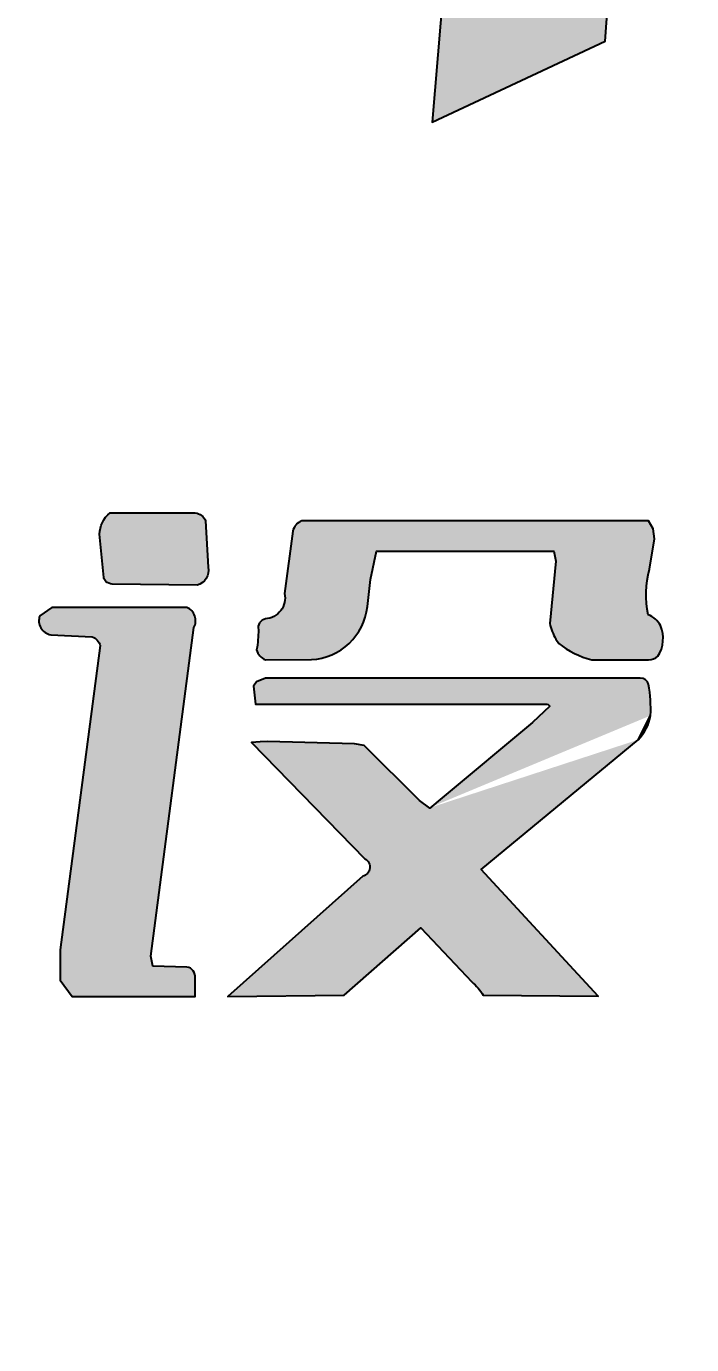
# Model space of a CAD drawing. Extents: x 497777 to 784122, y -229332 to 980813.
# Drawn here: x 577917 to 578413, y 376958 to 377940 of the extents above; entities that cross this region are included whole.
import ezdxf
from ezdxf.enums import TextEntityAlignment as Align

# ---------------------------------------------------------------- set-up
doc = ezdxf.new("R2010")
doc.units = 0
doc.header["$LTSCALE"] = 1000
doc.header["$MEASUREMENT"] = 0
doc.layers.add('0-cxFrame', color=155, linetype='Continuous')
doc.layers.add('S-DIM', color=81, linetype='Continuous')
doc.styles.add('cx_tuqian1', font='')
doc.styles.add('SS1', font='tj-romans1.shx', dxfattribs={"width": 0.7, "bigfont": 'tj-hztxt1.shx'})
doc.styles.add('黑体', font='simhei.ttf', dxfattribs={"height": 12})
doc.styles.get('cx_tuqian1').set_extended_font_data('SimSun')
doc.dimstyles.new('S-25-100A', dxfattribs={"dimscale": 100, "dimtxt": 3, "dimasz": 2, "dimexe": 2, "dimexo": 2, "dimgap": 0.8, "dimtad": 1, "dimdec": 0, "dimlfac": 0.25, "dimzin": 0, "dimdsep": 46, "dimtxsty": 'SS1', "dimblk1": 'TT', "dimblk2": 'TT', "dimsah": 1, "dimcen": 1, "dimclrd": 256, "dimclre": 256, "dimclrt": 256, "dimadec": 0, "dimazin": 0, "dimtfac": 1, "dimtdec": 0, "dimtix": 1, "dimtmove": 2, "dimatfit": 0, "dimldrblk": 'TT', "dimfxl": 2, "dimtolj": 1, "dimtzin": 0, "dimarcsym": 0})

# ---------------------------------------------------------------- blocks, each defined once
blk = doc.blocks.new('TT')
blk.add_line((-0.968644153034063, 0), (0.9686441530340346, 0))
at = {"const_width": 0.45}
blk.add_lwpolyline([(-0.4419417382415816, -0.4419417382415816), (0.4419417382415247, 0.4419417382415816)], dxfattribs=at)
blk = doc.blocks.new('*D190')
at = {"layer": 'Defpoints', "color": 0, "transparency": 16777216}
for p in [(510905.5692859058, 638017.2457920712), (511945.9326135054, 636672.7282186004), (512585.5692859058, 636337.2457920713), (509785.5692859058, 636257.2457920712), (516785.5692859058, 636257.2457920711)]:
    blk.add_point(p, dxfattribs=at)
at = {"layer": 'S-DIM', "lineweight": -2, "transparency": 16777216}
blk.add_arc((512665.5692859059, 636257.2457920713), 830.9648530582892, 148.8236853906513, 166.1763146093493, dxfattribs=at)
at = {"layer": 'S-DIM', "lineweight": -2, "transparency": 16777216, "xscale": 200, "yscale": 200, "zscale": 200}
for p, rotation in [((512077.9884033806, 636844.8266745964), 51.91184269532635), ((511834.6044328476, 636257.2457920712), 263.0881573046743)]:
    blk.add_blockref('TT', p, dxfattribs=dict(at, rotation=rotation))
blk = doc.blocks.new('zjcx_logo(Dragon)')
h = blk.add_hatch(color=186)
h.dxf.hatch_style = 1
h.set_gradient(color1=(41, 22, 111), color2=(223, 33, 33), tint=1)
h.paths.add_polyline_path([(-1403.855658097447, -618.8250197077286), (-1416.561538754286, -786.6487837674213), (-1287.392820819536, -689.1046567073208), (-1064.000309161165, -520.2985801043105), (-958.6585980460732, -448.6569335552049), (-898.3928657986908, -407.670924842183), (-823.6869887395515, -359.5772759055835), (-732.2558913587345, -300.3039713425678), (-598.8253367648213, -219.2859021553886), (-512.9755716745494, -169.8481547122938), (-403.2922982492237, -111.0182866005343), (-303.558821209961, -62.0625673996401), (-225.3527496897368, -26.67257775907638), (-197.4307311654775, -14.39363561553182), (-153.8130546401007, 2.255704278300982), (-117.345059547828, 16.1759332792717), (-91.07474961250409, 25.49359911697684), (-28.78733609083429, 43.34883827919839), (19.13525275860593, 52.99508535506902), (36.4289573121132, 55.06590854580281), (57.61463932201877, 55.79391589591978), (77.51203281127528, 54.26432472671149), (89.8297016105862, 52.78924393485067), (100.4809943230139, 49.27715476806043), (110.0845548750149, 43.86429137754021), (118.6874403941692, 36.3559261096525), (125.3718282615082, 27.7858202161151), (130.3300042978735, 17.79497676732717), (133.4235651797862, 7.356630174617749), (134.1753417297514, -3.381718450982589), (125.2717228370966, -83.1559790110332), (119.3978097026484, -130.6782174425316), (109.674122648059, -191.7392366489512), (109.5770886407481, -204.5481020676089), (111.6518114253195, -214.171662024979), (115.2203421990635, -222.6816171070677), (120.4488407957615, -231.4262425506604), (126.4666933917688, -238.0268304327619), (133.7602075792165, -244.1685228681308), (142.1522270960049, -248.992858057667), (153.1737961142571, -252.1679410895449), (164.547630044377, -253.4465394204599), (176.0167916358696, -252.7764684947324), (187.1856369653033, -250.2073085157317), (197.7631019304754, -245.7835284749162), (202.2281450077207, -243.0159362534177), (209.7542526272373, -238.3401049243403), (220.956049321896, -231.3706597982091), (235.9031917860048, -219.5622143203509), (266.8140396864401, -190.2391986286384), (303.4513727340163, -155.1278191132587), (315.9266696541818, -143.3022573253256), (351.4327356002541, -109.820283962239), (382.0197576291175, -80.9056643320364), (409.1571619889946, -57.15712122042896), (425.321457457474, -43.21314759535016), (461.3562241222025, -11.74194409308257), (494.5205815701993, 15.49166976305423), (498.5960477187546, 19.26736964489101), (502.9366415559562, 22.60934020782588), (518.2138664822342, 34.36546185071347), (555.6209116342725, 63.49267751368461), (572.216153358786, 76.32651408592938), (596.7202163475813, 92.31390251423), (633.5022093148218, 115.8818678261596), (692.9187585997643, 149.375818431552), (731.649508364244, 163.5635567607242), (768.9594436750995, 173.2460976673174), (784.423494134775, 174.2010458784061), (800.5308356832029, 173.2783805115032), (815.8689201527523, 166.8707376198727), (824.6169964538203, 161.0971503706533), (832.1727185917334, 153.7638617252815), (832.6327485095026, 153.1954302267986), (832.8533217056902, 152.8866263126838), (833.0377640237348, 152.6284058654564), (833.1796881293194, 152.4279258346069), (833.3391092314632, 152.2027298008907), (833.4341985813589, 152.0696252791095), (833.56468263243, 151.8869758417713), (833.6196969633238, 151.8089392335969), (833.6661706992672, 151.743017275061), (833.7285236909302, 151.6560901442426), (833.7439566103058, 151.6344893315691), (835.9621259139167, 148.5116883480805), (835.9757766534822, 148.4923576397705), (835.9857931087972, 148.4781734088319), (835.9954564680593, 148.46476820315), (836.0055428480046, 148.4505347816157), (836.0146812598468, 148.4374851586181), (836.0233646461056, 148.425605409022), (836.0292420477854, 148.4170542137581), (836.0378116776483, 148.405174464162), (836.0663644743399, 148.3648278714973), (836.0883194140406, 148.3338820246863), (836.1016419266598, 148.3151037229109), (836.1159242426293, 148.2954712940264), (836.131243405609, 148.2734108848381), (836.1426948595108, 148.2573251688736), (836.1554718862535, 148.2393774410593), (836.170716793953, 148.2179534753668), (836.1917909297408, 148.1883375795442), (836.2091284577982, 148.163902694534), (836.22499141351, 148.1415460185963), (836.2409774602638, 148.1190158652025), (836.2551997031333, 148.0990445447969), (836.2719609557898, 148.0755078589427), (836.2820436532857, 148.0613494219142), (836.2991677920581, 148.0373031610507), (836.3135446558954, 148.0171147158253), (836.3273217302994, 147.9977685121703), (836.3413109925823, 147.9781243486213), (836.3553879630999, 147.9583570213872), (836.371956219642, 147.9350913504022), (836.3884167743163, 147.9119769224781), (836.3957643981339, 147.901085818361), (836.4057749414133, 147.8869916649419), (836.4189649529071, 147.8684210499632), (837.4540000471534, 146.3857559209573), (838.3223387428807, 145.1859427692252), (842.7125681878315, 135.4903800954926), (845.4037356104018, 125.4459872433799), (846.1213473945172, 114.6459418984014), (846.9174509269433, 96.86145201715408), (842.9882372848006, 51.25668631511508), (818.0219830150963, -246.8739030731958), (946.7087574738325, -186.5269675960881), (968.8428969809102, 116.7415551880258), (965.4894411877976, 165.108746193524), (959.7216625527726, 186.1933977102744), (950.4146263960065, 205.9684354068595), (938.1934228192331, 223.596455166291), (922.8564379911186, 239.4426792750019), (905.5531400029795, 252.276808319788), (886.0213967354284, 261.967886485334), (865.264689205891, 268.4536321295309), (841.0138853515746, 271.5966830087709), (815.2607797148885, 272.2519773600507), (790.4468070266084, 269.7096965407836), (765.8157163259821, 264.1361570732552), (729.844463518566, 252.1571612508851), (680.7708519135849, 230.4279113395023), (632.1912833160968, 203.7346242537606), (571.6254176159637, 163.8984042091179), (500.7728856175454, 111.023355722602), (434.3178255397142, 54.75703500042437), (367.2594027842642, -6.456875081930775), (310.2180821418078, -61.73543552105548), (263.9154568647282, -107.7475249095005), (227.6665252677412, -145.9340610558284), (216.1144733510228, -157.9641272721929), (211.6027144070031, -161.7639348374796), (208.9090174322264, -164.032568925817), (204.8690701264204, -166.2759843597305), (200.4587816807689, -167.7446726484341), (195.8697064665394, -168.3529632927966), (191.2543914976777, -168.0782527363044), (186.8397423976348, -166.9540354719502), (182.6576867268668, -164.9645043255878), (178.9225031796159, -162.254500344221), (177.6675072905855, -159.93111056817), (176.7874896309586, -157.4213354231906), (176.4127389143468, -154.7719279302401), (176.4127389143468, -152.1145959569258), (177.3785666429685, -147.4573154280079), (189.0064559967504, -89.64379977976205), (203.1615143108429, -17.57951209117891), (205.1257419443937, 15.71574165503262), (202.5154172347175, 48.96666568348883), (197.7344732943238, 66.43082007410703), (189.8485170209096, 82.80216263810871), (179.1571821381585, 97.44726444798289), (165.9671552579166, 109.9391229359317), (150.7288349435912, 119.8520168254036), (133.961138877763, 126.7988862452912), (116.0589905369343, 130.6872139835614), (76.10562747225777, 135.7525702567655), (35.43946830344066, 136.7317514942843), (-4.884019390934554, 133.5886309837806), (-17.41445012881741, 132.2950471734512), (-18.43635501365497, 132.1895504278946), (-19.26552830010041, 132.0665186291444), (-19.61805769454077, 132.0142107142019), (-20.30700387551769, 131.9091293254751), (-20.44681763301924, 131.8878042550641), (-20.57243569034472, 131.8686443867045), (-78.77277916509047, 122.7295768337208), (-124.0873184271841, 112.7253077385831), (-141.9031258423565, 108.5305993949878), (-144.6610490300445, 107.8812500202912), (-146.4927585285841, 107.4499764369684), (-157.358770029874, 104.8915883714217), (-174.5362040999098, 99.94316828082083), (-194.8675773453651, 94.16757553833304), (-288.4781669306321, 62.71482534351526), (-410.2842448542578, 12.48539619351504), (-556.3221293504103, -57.81667723861756), (-700.1342608009218, -135.4390175489825), (-882.0082178658558, -244.8078986330074), (-1048.542308284224, -355.2500101437909), (-1174.967227613808, -444.3117576388759), (-1234.064577114092, -488.3459588697297), (-1298.637714801611, -536.4602408779901), (-1360.467503587039, -584.3979584647459), (-1397.628797512756, -614.0869624314946)])
h.paths.add_polyline_path([(-711.7946085802032, -82.38355838117423), (-650.4585378358825, 49.85427672992228), (-572.631008899094, 176.488810325216), (-506.73195101905, 252.4825940338778), (-430.5511562715037, 319.0666533170152), (-346.1352496727122, 375.1711420139181), (-294.2714269480421, 397.660473214637), (-239.4502094651325, 412.408941397618), (-183.4966631562202, 418.7124658582616), (-151.7665433830334, 417.9518553411472), (-120.4785179731189, 411.60714867356), (-90.88128830238566, 399.9308985156822), (-63.80819409179821, 382.8988161293673), (-44.43950132119789, 363.9928247595089), (-28.98834322604671, 342.5692591016996), (-16.9491874308078, 318.6458343474078), (-8.872765424915997, 293.1400071421522), (-5.245308958248643, 266.753044955607), (-13.73625841575995, 289.8432297726977), (-26.46318396392599, 310.7944325396675), (-42.74006011269375, 328.9795889874804), (-62.70032283782348, 344.0684615021455), (-80.80673932402715, 352.5507296604919), (-100.1340248531415, 357.9813360759872), (-120.0887135288431, 360.2194367574411), (-140.0199684316976, 359.3478557152557), (-187.6100101035772, 348.6638781932998), (-231.6258711100309, 329.9395787792164), (-297.1070646944208, 287.7355417536455), (-356.1247469599111, 236.5372234379756), (-403.8225536348982, 181.6758609415847), (-425.6866394730969, 154.4355064092088), (-449.4643693717881, 113.7926748899627), (-468.1856379092424, 79.52162417786894), (-489.1932915311991, 37.39649766887305)])
edge = h.paths.add_edge_path()
edge.add_line((-433.0542847572578, 632.4739350678283), (-454.9837549275471, 612.2032984366524))
edge.add_line((-454.9837549275471, 612.2032984366524), (-480.6930899054496, 588.6251303816098))
edge.add_line((-480.6930899054496, 588.6251303816098), (-598.0408742793588, 484.2992944812286))
edge.add_line((-598.0408742793588, 484.2992944812286), (-665.9013035532771, 423.96925888228))
edge.add_line((-665.9013035532771, 423.96925888228), (-728.4474109236835, 359.8153302186984))
edge.add_line((-728.4474109236835, 359.8153302186984), (-766.1518526023938, 320.0713349303114))
edge.add_line((-766.1518526023938, 320.0713349303114), (-806.8711358963265, 264.8435245679575))
edge.add_line((-806.8711358963265, 264.8435245679575), (-837.0630448584197, 203.1065433045733))
edge.add_line((-837.0630448584197, 203.1065433045733), (-840.3312214503749, 192.209134129982))
edge.add_line((-840.3312214503749, 192.209134129982), (-844.154641862282, 172.0859904570389))
edge.add_line((-844.154641862282, 172.0859904570389), (-843.8280479230671, 163.350389724772))
edge.add_line((-843.8280479230671, 163.350389724772), (-841.9733295554979, 154.7669556664187))
edge.add_line((-841.9733295554979, 154.7669556664187), (-838.4770718619911, 146.4909745884943))
edge.add_line((-838.4770718619911, 146.4909745884943), (-833.5239010958685, 141.3915667442488))
edge.add_line((-833.5239010958685, 141.3915667442488), (-827.6308010893626, 137.2393358239788))
edge.add_line((-827.6308010893626, 137.2393358239788), (-821.117388732986, 134.3265822214889))
edge.add_line((-821.117388732986, 134.3265822214889), (-814.1697311962707, 132.7772564647603))
edge.add_line((-814.1697311962707, 132.7772564647603), (-807.0314562481581, 132.5678357986617))
edge.add_line((-807.0314562481581, 132.5678357986617), (-799.96223128985, 133.6563998835045))
edge.add_line((-799.96223128985, 133.6563998835045), (-783.3980449999435, 141.5689552521217))
edge.add_line((-783.3980449999435, 141.5689552521217), (-767.5431662884293, 151.3209920043009))
edge.add_line((-767.5431662884293, 151.3209920043009), (-765.2729345814078, 153.0809779373812))
edge.add_line((-765.2729345814078, 153.0809779373812), (-762.9278892392977, 154.418167263444))
edge.add_line((-762.9278892392977, 154.418167263444), (-761.1090799004523, 155.8303396871197))
edge.add_line((-761.1090799004523, 155.8303396871197), (-756.0781757554723, 159.7566881963867))
edge.add_line((-756.0781757554723, 159.7566881963867), (-748.836989403957, 166.3878598270821))
edge.add_line((-748.836989403957, 166.3878598270821), (-746.8895597609444, 168.2017154918867))
edge.add_line((-746.8895597609444, 168.2017154918867), (-723.0276123828007, 190.4408337680507))
edge.add_line((-723.0276123828007, 190.4408337680507), (-673.9309082797481, 236.1996880752849))
edge.add_line((-673.9309082797481, 236.1996880752849), (-627.6420474958359, 278.0224867353099))
edge.add_line((-627.6420474958359, 278.0224867353099), (-597.831790454009, 304.4440575765329))
edge.add_line((-597.831790454009, 304.4440575765329), (-567.8608717967509, 326.3317273912835))
edge.add_line((-567.8608717967509, 326.3317273912835), (-534.2482013146146, 350.9783268200117))
edge.add_line((-534.2482013146146, 350.9783268200117), (-476.4406570906503, 390.1863823534804))
edge.add_line((-476.4406570906503, 390.1863823534804), (-408.1633370679556, 428.3642001805711))
edge.add_line((-408.1633370679556, 428.3642001805711), (-399.8037001372068, 433.3429025115329))
edge.add_line((-399.8037001372068, 433.3429025115329), (-345.95483240045, 460.7760627662647))
edge.add_line((-345.95483240045, 460.7760627662647), (-334.7975033226176, 466.4601339382934))
edge.add_line((-334.7975033226176, 466.4601339382934), (-290.1446188541813, 485.8934374024975))
edge.add_line((-290.1446188541813, 485.8934374024975), (-275.0412891826345, 491.9748954532552))
edge.add_line((-275.0412891826345, 491.9748954532552), (-258.7265701520009, 498.0254215879249))
edge.add_line((-258.7265701520009, 498.0254215879249), (-242.5277686484842, 503.9323183132219))
edge.add_line((-242.5277686484842, 503.9323183132219), (-210.4145560444085, 513.6735894774902))
edge.add_line((-210.4145560444085, 513.6735894774902), (-191.8688375756828, 519.2992761621135))
edge.add_line((-191.8688375756828, 519.2992761621135), (-168.2715385530828, 524.2887675000238))
edge.add_line((-168.2715385530828, 524.2887675000238), (-142.9587830167948, 529.6782195588457))
edge.add_line((-142.9587830167948, 529.6782195588457), (-99.79893712072953, 534.8524712381768))
edge.add_line((-99.79893712072953, 534.8524712381768), (-64.74516567147657, 532.9181189594674))
edge.add_line((-64.74516567147657, 532.9181189594674), (-30.4996696666567, 524.7998196633416))
edge.add_line((-30.4996696666567, 524.7998196633416), (-14.72256225093588, 516.8060140313464))
edge.add_line((-14.72256225093588, 516.8060140313464), (-0.4510934644131339, 505.8384265845525))
edge.add_line((-0.4510934644131339, 505.8384265845525), (11.50278312687442, 492.55545739847))
edge.add_line((11.50278312687442, 492.55545739847), (20.59417552382365, 477.1176154261339))
edge.add_line((20.59417552382365, 477.1176154261339), (26.6226832817556, 460.5242343136924))
edge.add_line((26.6226832817556, 460.5242343136924), (29.59604181882605, 442.3476847728598))
edge.add_line((29.59604181882605, 442.3476847728598), (29.10867250778392, 424.624557363044))
edge.add_line((29.10867250778392, 424.624557363044), (25.26166665249184, 407.0457278529066))
edge.add_line((25.26166665249184, 407.0457278529066), (31.96967787735775, 424.0461262540775))
edge.add_line((31.96967787735775, 424.0461262540775), (35.90162166741356, 434.0446713419515))
edge.add_line((35.90162166741356, 434.0446713419515), (42.20079325207189, 456.7260283568758))
edge.add_line((42.20079325207189, 456.7260283568758), (45.23134056453273, 467.6380863377708))
edge.add_line((45.23134056453273, 467.6380863377708), (48.99313571278617, 488.0975700748968))
edge.add_line((48.99313571278617, 488.0975700748968), (49.36587673400209, 506.7432514337706))
edge.add_line((49.36587673400209, 506.7432514337706), (46.43206741914764, 525.2589518764871))
edge.add_line((46.43206741914764, 525.2589518764871), (40.07723115452245, 542.5819976536441))
edge.add_line((40.07723115452245, 542.5819976536441), (30.50647029720858, 558.433486178692))
edge.add_line((30.50647029720858, 558.433486178692), (12.68182781965152, 574.9926903715241))
edge.add_line((12.68182781965152, 574.9926903715241), (-7.880773781122116, 587.5548803361016))
edge.add_line((-7.880773781122116, 587.5548803361016), (-30.76616243205353, 596.149219261657))
edge.add_line((-30.76616243205353, 596.149219261657), (-54.67854170712963, 600.1287829263019))
edge.add_line((-54.67854170712963, 600.1287829263019), (-96.4598904422237, 603.9308188149589))
edge.add_line((-96.4598904422237, 603.9308188149589), (-132.7077982344417, 601.5672217199462))
edge.add_line((-132.7077982344417, 601.5672217199462), (-159.541094459848, 598.6216839069384))
edge.add_line((-159.541094459848, 598.6216839069384), (-195.8037147133364, 592.6859582403558))
edge.add_line((-195.8037147133364, 592.6859582403558), (-237.4770709325312, 583.6369158981252))
edge.add_line((-237.4770709325312, 583.6369158981252), (-262.0200764446272, 576.4565738348174))
edge.add_line((-262.0200764446272, 576.4565738348174), (-288.3617185412659, 568.6579136719811))
edge.add_line((-288.3617185412659, 568.6579136719811), (-292.805337543854, 567.1812591275084))
edge.add_line((-292.805337543854, 567.1812591275084), (-298.9454021773054, 564.8852498775232))
edge.add_line((-298.9454021773054, 564.8852498775232), (-300.2867408723323, 564.3836711088079))
edge.add_line((-300.2867408723323, 564.3836711088079), (-301.2592404114766, 564.0179583581048))
edge.add_line((-301.2592404114766, 564.0179583581048), (-302.1490649760453, 563.683335896756))
edge.add_line((-302.1490649760453, 563.683335896756), (-302.7746086700572, 563.4480974266189))
edge.add_line((-302.7746086700572, 563.4480974266189), (-303.7743672731085, 563.072133781563))
edge.add_line((-303.7743672731085, 563.072133781563), (-305.2952391563667, 562.5002031849581))
edge.add_line((-305.2952391563667, 562.5002031849581), (-306.4037204396664, 562.0833538958686))
edge.add_line((-306.4037204396664, 562.0833538958686), (-307.4185298367156, 561.70842596906))
edge.add_line((-307.4185298367156, 561.70842596906), (-352.8962712718858, 544.594717296015))
edge.add_line((-352.8962712718858, 544.594717296015), (-407.0039721925496, 514.7223640533048))
edge.add_line((-407.0039721925496, 514.7223640533048), (-408.5605356639935, 513.8516604119795))
edge.add_line((-408.5605356639935, 513.8516604119795), (-408.2970005565076, 514.1108005551505))
edge.add_line((-408.2970005565076, 514.1108005551505), (-405.3544320187284, 516.9856308625895))
edge.add_line((-405.3544320187284, 516.9856308625895), (-401.6187095011337, 520.6353566741454))
edge.add_line((-401.6187095011337, 520.6353566741454), (-397.2968935326426, 524.8688419928658))
edge.add_line((-397.2968935326426, 524.8688419928658), (-392.1811641531749, 529.8800144811976))
edge.add_line((-392.1811641531749, 529.8800144811976), (-387.4107304432182, 534.5529485551524))
edge.add_line((-387.4107304432182, 534.5529485551524), (-381.2837420872165, 539.5582178199547))
edge.add_line((-381.2837420872165, 539.5582178199547), (-365.1435250046416, 552.819502625789))
edge.add_line((-365.1435250046416, 552.819502625789), (-346.60221871666, 567.8613435832667))
edge.add_line((-346.60221871666, 567.8613435832667), (-342.2674643586142, 571.5572694728035))
edge.add_line((-342.2674643586142, 571.5572694728035), (-330.1130735690458, 582.4474087377894))
edge.add_line((-330.1130735690458, 582.4474087377894), (-327.7249525592415, 584.8911140786367))
edge.add_line((-327.7249525592415, 584.8911140786367), (-323.9339905728339, 587.0469896087307))
edge.add_line((-323.9339905728339, 587.0469896087307), (-314.0775121583356, 596.5444821381825))
edge.add_line((-314.0775121583356, 596.5444821381825), (-279.0285563862635, 629.1591779069859))
edge.add_line((-279.0285563862635, 629.1591779069859), (-266.4122134989811, 640.8992761785048))
edge.add_line((-266.4122134989811, 640.8992761785048), (-254.3926120887263, 652.7589386219042))
edge.add_line((-254.3926120887263, 652.7589386219042), (-237.4677050078972, 669.3422644233215))
edge.add_line((-237.4677050078972, 669.3422644233215), (-216.2067164175896, 693.1199846548843))
edge.add_line((-216.2067164175896, 693.1199846548843), (-208.3842843447565, 701.86838318425))
edge.add_line((-208.3842843447565, 701.86838318425), (-204.4704959162264, 706.2454593444127))
edge.add_line((-204.4704959162264, 706.2454593444127), (-199.7482095987289, 711.1776809656876))
edge.add_line((-199.7482095987289, 711.1776809656876), (-191.3878522126688, 721.288728561427))
edge.add_line((-191.3878522126688, 721.288728561427), (-186.813186113046, 727.3605073301005))
edge.add_line((-186.813186113046, 727.3605073301005), (-184.4628700681715, 731.0269079266))
edge.add_line((-184.4628700681715, 731.0269079266), (-182.9099088760777, 733.1727838573861))
edge.add_line((-182.9099088760777, 733.1727838573861), (-177.5607908314778, 740.5676717238384))
edge.add_line((-177.5607908314778, 740.5676717238384), (-166.7503153311773, 755.3699957134086))
edge.add_line((-166.7503153311773, 755.3699957134086), (-153.1814425152479, 782.2581636516261))
edge.add_line((-153.1814425152479, 782.2581636516261), (-143.2358930243863, 812.4590832574177))
edge.add_line((-143.2358930243863, 812.4590832574177), (-142.9347046280964, 823.7467137278873))
edge.add_line((-142.9347046280964, 823.7467137278873), (-142.9102470532744, 826.4445037005353))
edge.add_line((-142.9102470532744, 826.4445037005353), (-145.3397373876287, 840.2013259680825))
edge.add_line((-145.3397373876287, 840.2013259680825), (-150.2731145827784, 853.3667789270985))
edge.add_line((-150.2731145827784, 853.3667789270985), (-157.6938460751189, 865.4378463012981))
edge.add_line((-157.6938460751189, 865.4378463012981), (-167.1501303187324, 875.9740859458107))
edge.add_line((-167.1501303187324, 875.9740859458107), (-178.2471196709885, 884.6178379507619))
edge.add_line((-178.2471196709885, 884.6178379507619), (-190.900179552169, 891.023350006144))
edge.add_line((-190.900179552169, 891.023350006144), (-212.9327003436847, 896.7053252944606))
edge.add_line((-212.9327003436847, 896.7053252944606), (-235.8723506864844, 898.5555722659337))
edge.add_line((-235.8723506864844, 898.5555722659337), (-258.7827277744873, 896.1736054254579))
edge.add_line((-258.7827277744873, 896.1736054254579), (-281.4514867805628, 889.4989954030025))
edge.add_line((-281.4514867805628, 889.4989954030025), (-299.8615942981778, 878.2084959691274))
edge.add_line((-299.8615942981778, 878.2084959691274), (-316.4997220945297, 863.7206302640843))
edge.add_line((-316.4997220945297, 863.7206302640843), (-330.5649130430756, 846.8312163187074))
edge.add_arc((-321.908554261805, 815.5554809441674), 32.45156653205069, -21.48581443918539, 105.47078710098091, ccw=False)
edge.add_line((-291.7121029172777, 803.6694178191829), (-299.3313009955673, 784.6333201790112))
edge.add_line((-299.3313009955673, 784.6333201790112), (-314.7720314387916, 760.747888345446))
edge.add_line((-314.7720314387916, 760.747888345446), (-325.6465137417181, 744.8740608749795))
edge.add_line((-325.6465137417181, 744.8740608749795), (-342.1573863134472, 724.9321774227428))
edge.add_line((-342.1573863134472, 724.9321774227428), (-370.1614230287014, 694.9419458435732))
edge.add_line((-370.1614230287014, 694.9419458435732), (-393.2367566416724, 670.2299871390569))
edge.add_line((-393.2367566416724, 670.2299871390569), (-419.3242573833777, 645.1653678214061))
edge.add_line((-419.3242573833777, 645.1653678214061), (-433.0542847572578, 632.4739350678283))
h = blk.add_hatch(color=186)
h.dxf.hatch_style = 1
h.set_gradient(color1=(41, 22, 111), color2=(223, 33, 33), tint=1)
edge = h.paths.add_edge_path()
edge.add_line((-372.4881280485988, -564.7308963665737), (-314.9651292329636, -565.3027672956987))
edge.add_arc((-314.0927540753007, -576.658937466794), 11.38962858791199, 18.895537379969483, 94.39280491023851, ccw=False)
edge.add_line((-303.3169059085176, -572.9704776721073), (-293.7365760554076, -620.3739371875299))
edge.add_line((-293.7365760554076, -620.3739371875299), (-290.4365094790683, -626.1486258858813))
edge.add_line((-290.4365094790683, -626.1486258858813), (-219.5615190332737, -626.1486206774307))
edge.add_arc((-223.5872243329752, -617.5586046284529), 9.486552528803067, 295.1101059863026, 372.9338349163675)
edge.add_line((-214.3413533430994, -615.4352703353388), (-221.8722666830272, -571.7794347714107))
edge.add_arc((-256.4208861279558, -574.30202077808), 34.64059101273455, 4.176071386133565, 68.3146012783585)
edge.add_line((-243.6208425632194, -542.1130563577635), (-414.5785973933507, -542.1611809353808))
edge.add_arc((-399.1044056732284, -587.4785054396834), 47.88643346104791, 108.8531399147786, 147.5618063425975)
edge.add_line((-439.5191454060823, -561.7927248997612), (-468.6000783091858, -626.1490376552565))
edge.add_line((-468.6000783091858, -626.1490376552565), (-409.8505757760704, -626.1871234698219))
edge.add_line((-409.8505757760704, -626.1871234698219), (-387.3285221778769, -577.8166325429511))
edge.add_arc((-362.0713978507624, -591.5024338289973), 28.72670336318573, 111.26087208344569, 151.5485499613149, ccw=False)
edge = h.paths.add_edge_path()
edge.add_line((-470.4742049986944, -896.5825918817891), (-249.5388184378371, -897.3530516212804))
edge.add_line((-249.5388184378371, -897.3530516212804), (-248.0599595254735, -897.6535135859622))
edge.add_line((-248.0599595254735, -897.6535135859622), (-251.0631956553534, -882.6467556094749))
edge.add_line((-251.0631956553534, -882.6467556094749), (-413.1147953576856, -880.38357655243))
edge.add_arc((-409.5178892183365, -865.8693774272626), 14.95325081780867, 169.3531185874425, 256.08138415260044, ccw=False)
edge.add_line((-424.2137124168203, -863.1066811827941), (-396.9547889793739, -657.3223022462798))
edge.add_line((-396.9547889793739, -657.3223022462798), (-389.1911185097397, -655.5141175368799))
edge.add_line((-389.1911185097397, -655.5141175368799), (-387.5537934482545, -654.648268660344))
edge.add_line((-387.5537934482545, -654.648268660344), (-312.6799683349655, -654.7531883733345))
edge.add_line((-312.6799683349655, -654.7531883733345), (-306.1209967875602, -657.6366417914278))
edge.add_arc((-311.1473973473776, -663.2140259383997), 7.50812336810114, -26.967406224752892, 47.97447273241983, ccw=False)
edge.add_line((-304.4556724692211, -666.6188364567233), (-320.8185563883726, -791.0475249730107))
edge.add_arc((-341.4063549189136, -791.1443259977771), 20.58802610190066, -81.28941280995639, 0.2693949667511788, ccw=False)
edge.add_line((-338.2884327464253, -811.4948881546034), (-368.5270561894849, -813.0557757074012))
edge.add_line((-368.5270561894849, -813.0557757074012), (-375.5536493996606, -813.6537286655976))
edge.add_line((-375.5536493996606, -813.6537286655976), (-377.0616854405944, -827.1485732646715))
edge.add_arc((-361.4040313521018, -817.7088770863978), 18.28305213833306, 211.0849606057419, 248.6258803888955)
edge.add_line((-368.067402895771, -834.734430679865), (-291.5612976963148, -834.6487389074637))
edge.add_line((-291.5612976963148, -834.6487389074637), (-276.6442852250748, -832.407865614502))
edge.add_arc((-289.8597849174793, -784.167524757469), 50.01779601424553, 285.320369872461, 358.7645907161634)
edge.add_line((-239.8536155421734, -785.245922889374), (-221.062544613842, -647.1497396642108))
edge.add_arc((-232.5258186984258, -647.854761520973), 11.48493398138637, 3.519409875313244, 31.54666154842216)
edge.add_line((-222.7381930353567, -641.8459269886835), (-231.5615069784672, -639.648627992533))
edge.add_line((-231.5615069784672, -639.648627992533), (-449.3313525386602, -639.7336421718819))
edge.add_line((-449.3313525386602, -639.7336421718819), (-458.9645304589048, -642.9405982455237))
edge.add_line((-458.9645304589048, -642.9405982455237), (-487.5763232413428, -860.8204484099288))
edge.add_arc((-451.5320406029095, -865.5537523161388), 36.35374089124538, 172.5187758400099, 238.597202104554)
edge = h.paths.add_edge_path()
edge.add_arc((-139.3673740105559, -559.1322017787642), 27.95538224751583, -5.2721814863829195, 20.95172945793189, ccw=False)
edge.add_line((-111.5302589919866, -561.7009415568782), (-149.7828956593276, -846.5050948185844))
edge.add_line((-149.7828956593276, -846.5050948185844), (-159.5614953360036, -849.6486236786468))
edge.add_line((-159.5614953360036, -849.6486236786468), (-198.5615667400398, -849.6486236791998))
edge.add_arc((-196.3944536506997, -837.7616480243154), 12.08290401194198, 157.5382253445693, 259.6678852478423, ccw=False)
edge.add_line((-207.560683766611, -833.1451694572343), (-168.9398897944466, -547.7905951717867))
edge.add_line((-168.9398897944466, -547.7905951717867), (-161.0646213723794, -545.1497732454909))
edge.add_line((-161.0646213723794, -545.1497732454909), (-119.0610659981594, -545.1486864458011))
edge.add_arc((-119.4475063123119, -551.9240457249987), 6.786370862147969, 24.258106421746277, 86.73560687641219, ccw=False)
edge = h.paths.add_edge_path()
edge.add_line((-194.0614713078812, -897.6486393472178), (-68.17756507289414, -897.6486042885108))
edge.add_line((-68.17756507289414, -897.6486042885108), (-61.91146955685508, -894.9486218085685))
edge.add_arc((-108.8731046397434, -838.3790982359543), 73.52214745837423, 309.6980283928182, 351.8087130091955)
edge.add_line((-36.10103680961583, -848.854417353682), (3.93933908001236, -545.1486163278632))
edge.add_arc((-0.5863725917150071, -544.1594367696747), 4.632552464241218, 347.6708187006466, 409.4176685197039)
edge.add_arc((-8.907029032217412, -557.885311994637), 20.63560297886309, 56.68371923387299, 79.18321312792415)
edge.add_line((-5.03436392848198, -537.6163560448213), (-51.71767874236502, -537.6560593455097))
edge.add_arc((-51.33731061358009, -554.0068914215085), 16.35525571462908, 91.33262688620204, 127.0398611015128)
edge.add_arc((-57.83033012920004, -544.4534182433531), 4.852132067638873, 133.8087348952201, 168.4954234515784)
edge.add_line((-62.58497692853962, -543.4856789110227), (-103.207775377201, -854.0679257727052))
edge.add_arc((-128.8564491864735, -853.9821568410853), 25.64881721413476, 303.02109631485723, 359.8084041492933, ccw=False)
edge.add_line((-114.8791827571094, -875.4879199674351), (-127.9792876888514, -878.8894238973035))
edge.add_line((-127.9792876888514, -878.8894238973035), (-192.5440991010964, -880.3981319498444))
edge.add_arc((-179.5964228965276, -890.2290112422102), 16.25695256680735, 142.7914149333254, 207.154870500154)
edge = h.paths.add_edge_path()
edge.add_line((123.4884722779989, -557.2985988201572), (127.6443687889277, -540.8250403942538))
edge.add_line((127.6443687889277, -540.8250403942538), (137.4385032334849, -537.6485919671131))
edge.add_line((137.4385032334849, -537.6485919671131), (186.9386223105266, -537.6484955588121))
edge.add_arc((183.0082594328662, -551.7614919114421), 14.6500654742373, -28.04139691318352, 74.43788172927111, ccw=False)
edge.add_line((195.9385268145725, -558.6486251203341), (269.2746835745656, -562.3866079844183))
edge.add_arc((253.8874982910935, -570.0212474061892), 17.17711238969924, -7.168595552787281, 26.389167441271923, ccw=False)
edge.add_line((270.9303414670303, -572.1647693978621), (268.2383880622237, -579.0487089024855))
edge.add_line((268.2383880622237, -579.0487089024855), (266.4385026104301, -581.1486456057055))
edge.add_line((266.4385026104301, -581.1486456057055), (255.9385026635155, -581.1486543731762))
edge.add_line((255.9385026635155, -581.1486543731762), (254.4384788058251, -579.6486495004965))
edge.add_line((254.4384788058251, -579.6486495004965), (111.9385272169038, -581.148663135059))
edge.add_line((111.9385272169038, -581.148663135059), (110.4384794987291, -579.6486407386137))
edge.add_line((110.4384794987291, -579.6486407386137), (53.43852749909456, -579.6486144417895))
edge.add_line((53.43852749909456, -579.6486144417895), (51.93845591764148, -581.148663135059))
edge.add_line((51.93845591764148, -581.148663135059), (44.43847981724139, -581.1486017851157))
edge.add_line((44.43847981724139, -581.1486017851157), (42.93847982562329, -575.1486173531039))
edge.add_line((42.93847982562329, -575.1486173531039), (45.33930547046657, -562.8486036973072))
edge.add_line((45.33930547046657, -562.8486036973072), (115.0322369362711, -559.283869227208))
edge.add_line((115.0322369362711, -559.283869227208), (123.4884722779989, -557.2985988201572))
edge = h.paths.add_edge_path()
edge.add_arc((58.25956898467041, -750.9396802611434), 5.686349493640689, 2.935715238464695, 38.528556186762216, ccw=False)
edge.add_line((63.93845586176212, -750.648451139964), (38.43847984518106, -896.1486081777139))
edge.add_line((38.43847984518106, -896.1486081777139), (37.89275847352292, -897.6524256261064))
edge.add_line((37.89275847352292, -897.6524256261064), (0.9391004636436264, -897.505365632288))
edge.add_line((0.9391004636436264, -897.505365632288), (-5.061543805290057, -897.6486218158561))
edge.add_arc((-49.54370472016232, -871.9979370287261), 51.34803082597512, 330.030055839004, 356.6426393284414)
edge.add_line((1.716196818046228, -875.0050559153779), (25.16326872236277, -746.8237783404065))
edge.add_line((25.16326872236277, -746.8237783404065), (30.93850374478097, -744.6486244721336))
edge.add_line((30.93850374478097, -744.6486244721336), (57.93845589005105, -744.6486069388511))
edge.add_arc((52.54075223638602, -759.5256508702382), 15.82597993393176, 50.02602787069691, 70.05816621582147, ccw=False)
edge = h.paths.add_edge_path()
edge.add_line((54.94165353547032, -591.6544029505922), (62.43105836003269, -591.6544029505922))
edge.add_line((62.43105836003269, -591.6544029505922), (63.94241710729148, -593.1628568207843))
edge.add_line((63.94241710729148, -593.1628568207843), (101.4299843392819, -593.1538293601943))
edge.add_line((101.4299843392819, -593.1538293601943), (102.9449702545553, -591.653105795197))
edge.add_line((102.9449702545553, -591.653105795197), (110.4372386278137, -591.6486884763463))
edge.add_line((110.4372386278137, -591.6486884763463), (111.2166974132433, -597.5798187868668))
edge.add_line((111.2166974132433, -597.5798187868668), (112.7618460708782, -624.9368681086225))
edge.add_line((112.7618460708782, -624.9368681086225), (114.8768892518729, -638.1976140921934))
edge.add_line((114.8768892518729, -638.1976140921934), (176.3725697665959, -638.1976140921934))
edge.add_line((176.3725697665959, -638.1976140921934), (191.3099056358933, -591.6781022230161))
edge.add_line((191.3099056358933, -591.6781022230161), (200.3575598651096, -591.6781022230161))
edge.add_line((200.3575598651096, -591.6781022230161), (201.7675727473124, -593.0863162146879))
edge.add_line((201.7675727473124, -593.0863162146879), (248.4158329123184, -593.0863162146879))
edge.add_line((248.4158329123184, -593.0863162146879), (249.9367845577672, -591.6466288136317))
edge.add_line((249.9367845577672, -591.6466288136317), (254.9001310744807, -591.5413493158294))
edge.add_line((254.9001310744807, -591.5413493158294), (254.9738913949132, -594.773724186979))
edge.add_line((254.9738913949132, -594.773724186979), (246.1651289680758, -624.48756342674))
edge.add_arc((255.6506208778763, -630.910495420858), 11.45550575801673, 145.8968061373483, 210.5408617471238)
edge.add_arc((240.798775137997, -691.0942133511916), 54.59070758123512, 66.73557917780442, 84.76005609716418, ccw=False)
edge.add_line((262.3607450618892, -640.942176431231), (264.9458316827677, -647.2076336229102))
edge.add_arc((255.9555677600868, -649.2832444615237), 9.22675488743617, -85.53142607073511, 13.000271484092025, ccw=False)
edge.add_line((256.674445329003, -658.4819520225747), (189.8109519209265, -660.1345629205925))
edge.add_line((189.8109519209265, -660.1345629205925), (185.6317706981226, -661.3328585399313))
edge.add_line((185.6317706981226, -661.3328585399313), (179.4359403074504, -696.6426614656693))
edge.add_arc((185.386256663335, -695.920742040511), 5.993949648731451, 186.9175751794454, 264.6261879123559)
edge.add_line((184.8249036984071, -701.8883475268258), (246.9161494507007, -703.3846679126027))
edge.add_arc((243.9828400749125, -713.6887202874794), 10.71344012156177, -46.029475874035484, 74.10965499639718, ccw=False)
edge.add_line((251.4210552766472, -721.3991517832501), (176.4384833488166, -723.6486280987037))
edge.add_line((176.4384833488166, -723.6486280987037), (159.2922890956997, -855.5678808569673))
edge.add_arc((102.9928093678422, -852.5166172849727), 56.382103783144, 306.87915020979386, 356.8977749863619, ccw=False)
edge.add_line((136.8293552098348, -897.6168367134405), (56.43841972178961, -897.6486981490625))
edge.add_line((56.43841972178961, -897.6486981490625), (61.7552846639901, -877.8975921103729))
edge.add_line((61.7552846639901, -877.8975921103729), (63.54956667102124, -875.1440648676826))
edge.add_line((63.54956667102124, -875.1440648676826), (68.31969546410437, -873.046142738126))
edge.add_line((68.31969546410437, -873.046142738126), (77.24729278055202, -871.4726980042351))
edge.add_arc((78.11219818004672, -862.3775824630808), 9.136147331179693, 264.5677595026302, 365.3439708562498)
edge.add_line((87.20863539702441, -861.5266899818553), (104.4384907394433, -737.1486072753205))
edge.add_arc((94.47991303231925, -733.2748286611255), 10.68547756071868, 338.7445050841946, 444.0088730326179)
edge.add_line((95.59520384087409, -722.647714419104), (24.95438494533482, -721.3989300328712))
edge.add_arc((33.92185028438719, -713.1174457748352), 12.20649073743981, 144.5316200413026, 222.7225790414869, ccw=False)
edge.add_arc((31.25128728032744, -714.448287268563), 11.1200494085305, 84.06289132459239, 130.8324850093305, ccw=False)
edge.add_line((32.40150908357646, -703.3878854380919), (101.3942478240951, -701.9361585171891))
edge.add_line((101.3942478240951, -701.9361585171891), (107.2064492914378, -700.4736744461579))
edge.add_line((107.2064492914378, -700.4736744461579), (107.8161932656094, -700.0409864502026))
edge.add_line((107.8161932656094, -700.0409864502026), (113.4962617047149, -667.964372942125))
edge.add_arc((106.5467660057078, -666.9880292207539), 7.017744476167524, 352.0027828829557, 443.6195752326892)
edge.add_line((107.3266437572911, -660.0137530414386), (36.95407803612943, -658.4149781463666))
edge.add_line((36.95407803612943, -658.4149781463666), (30.51848526671711, -656.2086183330566))
edge.add_arc((38.22333176576348, -649.1703553546946), 10.43560277734106, 80.08640982680879, 222.411236103911, ccw=False)
edge.add_line((40.01995390816774, -638.8905715921892), (53.43846797081824, -638.1486205102874))
edge.add_line((53.43846797081824, -638.1486205102874), (53.43849444645639, -593.1486125307156))
edge.add_line((53.43849444645639, -593.1486125307156), (54.56349444645639, -592.7736125307156))
edge.add_line((54.56349444645639, -592.7736125307156), (54.94165353547032, -591.6544029505922))
edge = h.paths.add_edge_path()
edge.add_arc((228.3474074012676, -754.8984432328816), 10.85723143647254, -17.781510382064027, 70.61556197246068, ccw=False)
edge.add_line((238.6859670958966, -758.2141117786987), (228.1894509645663, -882.3178220819855))
edge.add_arc((273.0385480056156, -887.8537397100117), 45.18946657553889, 172.9633275666558, 192.6547623802244)
edge.add_line((228.9468321574404, -897.7536630908025), (177.937354227879, -897.6484973172364))
edge.add_arc((127.4467795523296, -876.1997884764821), 54.8574994144163, 336.9839140799776, 358.7088585681662)
edge.add_line((182.290350926809, -877.435879450105), (193.5797221900448, -749.1934620941056))
edge.add_line((193.5797221900448, -749.1934620941056), (194.1341363831907, -747.4982535203917))
edge.add_line((194.1341363831907, -747.4982535203917), (200.438621384792, -744.654342712648))
edge.add_line((200.438621384792, -744.654342712648), (231.9509760752571, -744.6566774048142))
edge = h.paths.add_edge_path()
edge.add_line((503.408686440207, -560.9800471233202), (495.9581333824917, -562.2600025905294))
edge.add_line((495.9581333824917, -562.2600025905294), (368.3933029084019, -563.8421584903435))
edge.add_arc((370.3630691467529, -570.8569743386122), 7.286125199230965, 105.6847869426587, 178.6650989536969)
edge.add_line((363.0789213718399, -570.6872345020993), (357.925140870504, -615.6196361294014))
edge.add_line((357.925140870504, -615.6196361294014), (357.926724324936, -620.0335733105776))
edge.add_arc((360.7398224254993, -619.5627784050139), 2.852221724638118, 189.5008664024401, 274.1663721565571)
edge.add_line((360.9470444459021, -622.4074625352396), (490.0648453643098, -624.0780223792417))
edge.add_line((490.0648453643098, -624.0780223792417), (494.8648775286292, -626.0909876411488))
edge.add_arc((483.2686585202049, -634.3893094255147), 14.25953855242953, -39.4169218678731, 35.58773005521772, ccw=False)
edge.add_line((494.2848090890348, -643.4435275791211), (468.7316665321141, -647.6657940333707))
edge.add_line((468.7316665321141, -647.6657940333707), (434.4673359298631, -897.7482614962382))
edge.add_line((434.4673359298631, -897.7482614962382), (377.4347836554534, -897.649233709456))
edge.add_arc((380.8820305751669, -894.1104590457085), 4.940287182568968, 183.4614548114798, 225.7506208441373, ccw=False)
edge.add_line((375.9507562431991, -894.4087389631195), (407.4384705589637, -653.1486815207345))
edge.add_arc((399.4857922325889, -653.4497304811189), 7.958374396780965, 2.167898915201577, 44.22829641666178)
edge.add_line((405.1884944464564, -647.8986125307156), (402.9383606601059, -645.6496530937029))
edge.add_line((402.9383606601059, -645.6496530937029), (357.9383325303224, -645.6486154497134))
edge.add_arc((362.2916848646664, -656.0473287675931), 11.27319454344627, 112.7162997328145, 146.7201446364216)
edge.add_line((352.8672903848365, -649.8614008741451), (319.8061347320927, -863.1500251776479))
edge.add_arc((236.7500214151012, -847.872986454287), 84.44942789314797, 323.855278436469, 349.57771870172024, ccw=False)
edge.add_line((304.9454465860053, -897.6835260743273), (239.4389624584019, -897.6516562623901))
edge.add_line((239.4389624584019, -897.6516562623901), (244.5485770998075, -876.7895126974208))
edge.add_line((244.5485770998075, -876.7895126974208), (245.8356295833382, -874.0234919186505))
edge.add_arc((256.225504093839, -884.8321769138381), 14.99257028228139, 97.81361930565078, 133.8681800830656, ccw=False)
edge.add_line((254.1872481058836, -869.9788043608887), (300.349304147765, -546.3504156356676))
edge.add_arc((309.3045106974942, -554.4255830876224), 12.05836032491244, 90.94326327083581, 137.9581098598896, ccw=False)
edge.add_line((309.106002278395, -542.3688568266107), (497.4514109026659, -542.1627888286193))
edge.add_arc((495.2718940882192, -553.2044161330982), 11.25468022981859, -43.69979140828531, 78.83387985256047, ccw=False)
edge = h.paths.add_edge_path()
edge.add_line((649.1134063114896, -543.6648526972158), (651.1675652721915, -578.0662605624993))
edge.add_arc((639.7491106748596, -580.4317132159946), 11.66089497625537, -74.28192804832588, 11.703870218611598, ccw=False)
edge.add_line((642.9080947001949, -591.6565647328271), (579.8128589293938, -590.7264993511662))
edge.add_arc((581.2108833378851, -580.7003981099724), 10.12310122173072, 232.2868455040105, 262.0619457874875, ccw=False)
edge.add_arc((578.4170152247478, -584.926176891673), 5.084954554545714, 189.8682144886199, 228.0602858594242, ccw=False)
edge.add_line((573.4072948393896, -585.797649485804), (570.380093996182, -553.6079832965506))
edge.add_arc((590.6606332676262, -553.6514161120012), 20.28058577926302, 128.18902186122, 179.8772955107404, ccw=False)
edge.add_line((578.1220027150139, -537.7113752270116), (641.6045697338432, -537.666903098946))
edge.add_arc((640.5329446108377, -546.707604441849), 9.103991496910757, 19.525218415038978, 83.24007769904222, ccw=False)
edge = h.paths.add_edge_path()
edge.add_line((534.0850681846514, -628.4707506762816), (564.8827152200993, -629.9182224318383))
edge.add_arc((561.3014261889425, -639.1460120066278), 9.898370146709818, 14.992728083020324, 68.78885404909443, ccw=False)
edge.add_line((570.8628426266387, -636.5853388009591), (540.9159208664223, -862.9939815213902))
edge.add_line((540.9159208664223, -862.9939815213902), (540.9159208664223, -885.7486946897579))
edge.add_line((540.9159208664223, -885.7486946897579), (549.8263963710069, -897.7137850297613))
edge.add_line((549.8263963710069, -897.7137850297613), (641.3791723621562, -897.7137850297613))
edge.add_line((641.3791723621562, -897.7137850297613), (641.3791723630875, -884.154225171008))
edge.add_arc((634.3355137352224, -882.9319340062112), 7.148924573489218, 350.1554567599657, 442.5755345835745)
edge.add_line((635.2592908374518, -875.8429454730822), (609.9517090700119, -875.1713657097889))
edge.add_line((609.9517090700119, -875.1713657097889), (608.4196198198497, -867.6498606352134))
edge.add_line((608.4196198198497, -867.6498606352134), (640.5535089594796, -623.1593041068872))
edge.add_arc((631.0633606206675, -618.0237043180481), 10.79061169182651, 331.5799357862223, 426.3666051710587)
edge.add_line((635.3891341227591, -608.1381095310671), (534.8958311656042, -608.0859764290972))
edge.add_line((534.8958311656042, -608.0859764290972), (525.8422979351617, -614.2959072703261))
edge.add_arc((535.8081094412711, -617.9847542926549), 10.62661711597093, 159.6879576106912, 260.6686415735855)
edge = h.paths.add_edge_path()
edge.add_arc((692.6296309547, -600.9609887057371), 15.77206439936034, -85.86685902408232, 11.695452538626228, ccw=False)
edge.add_arc((695.0864671674635, -623.2511063483242), 6.690592350402159, 101.3792955921629, 192.9207716195706)
edge.add_arc((615.4008431583516, -625.4546007717661), 73.16785639890668, -11.18403266689711, 0.5539973399893938, ccw=False)
edge.add_arc((697.7172450009438, -636.9564570816647), 10.87593549768536, 194.3190650096047, 249.6876212061197)
edge.add_line((693.9417915127724, -647.1560611871419), (727.9664166939929, -646.9949046370921))
edge.add_arc((725.4527280336, -602.5710086946875), 44.49495658367334, 273.2385798827437, 353.6969125489302)
edge.add_line((769.6787144222781, -607.4560152792719), (771.9038783737942, -587.3106850886134))
edge.add_line((771.9038783737942, -587.3106850886134), (776.4695022858232, -566.1561400999663))
edge.add_line((776.4695022858232, -566.1561400999663), (908.4622530711367, -566.1296593320903))
edge.add_line((908.4622530711367, -566.1296593320903), (909.9226995350346, -573.7167366330859))
edge.add_line((909.9226995350346, -573.7167366330859), (905.3717368233501, -620.116605523729))
edge.add_arc((959.4050753117467, -605.789307829991), 55.90056464300365, 194.8506118624389, 207.6120757309854)
edge.add_line((909.8712543470338, -631.6982581762013), (912.0897313363403, -634.9481921063152))
edge.add_arc((953.9897896861069, -581.294510745023), 68.07593123368143, 232.0124631384914, 255.2868158726466)
edge.add_line((936.6998297895789, -647.1381869797942), (979.023443557091, -647.1381869797942))
edge.add_arc((978.2529697859043, -634.8263181194466), 12.33595333431856, 273.5808863557046, 308.4910937667265)
edge.add_arc((964.5593545593312, -631.0640102450154), 25.23436218528138, 327.8779788040611, 381.8868363810615)
edge.add_arc((972.826067260706, -629.7521500327629), 17.17594844293821, 28.11812792117762, 70.13193237038787)
edge.add_arc((1048.942946764254, -598.7853319903257), 71.82370956142711, 164.5119830243144, 191.9023416687443, ccw=False)
edge.add_line((979.7274201762648, -579.6057560223444), (983.4147507499456, -557.1521763594819))
edge.add_line((983.4147507499456, -557.1521763594819), (982.4909928969591, -549.5515427773817))
edge.add_line((982.4909928969591, -549.5515427773817), (978.9624406804814, -543.6383061761035))
edge.add_line((978.9624406804814, -543.6383061761035), (720.9059972574487, -543.675615234114))
edge.add_arc((724.5368599105516, -553.6741038628641), 10.63733700062852, 109.9580425675648, 166.9241241853404)
edge.add_line((714.1753351056268, -551.2674999939509), (708.0742499856296, -597.763840225135))
edge = h.paths.add_edge_path()
edge.add_line((1146.050668183483, -544.0849676595999), (1148.104827141391, -578.4863755248834))
edge.add_arc((1136.68637254545, -580.8518281798733), 11.66089497519686, -74.28192803969893, 11.703870227188872, ccw=False)
edge.add_line((1139.845356572188, -592.0766796952112), (1076.750120801387, -591.1466143135503))
edge.add_arc((1078.148145208486, -581.1205130670907), 10.12310122675384, 232.2868455159662, 262.0619457994085, ccw=False)
edge.add_arc((1075.354277102033, -585.3462918512544), 5.084954562034763, 189.8682144420866, 228.0602858127585, ccw=False)
edge.add_line((1070.344556708589, -586.2177644426001), (1067.317355868176, -554.0280982589347))
edge.add_arc((1087.59789513962, -554.0715310743853), 20.28058577926313, 128.1890218612202, 179.8772955107404, ccw=False)
edge.add_line((1075.059264587007, -538.1314901893957), (1138.541831603043, -538.0870180613301))
edge.add_arc((1137.470206481438, -547.1277194064768), 9.103991498974056, 19.525218425416313, 83.24007770945582, ccw=False)
edge = h.paths.add_edge_path()
edge.add_line((1031.022330056645, -628.8908656386657), (1061.819977089299, -630.3383373886345))
edge.add_arc((1058.238688052638, -639.5661269662144), 9.898370151302528, 14.99272805913688, 68.78885402523838, ccw=False)
edge.add_line((1067.800104495838, -637.0054537633432), (1037.853182738416, -863.4140964781864))
edge.add_line((1037.853182738416, -863.4140964781864), (1037.853182738416, -886.168809652142))
edge.add_line((1037.853182738416, -886.168809652142), (1046.763658240206, -898.1338999921454))
edge.add_line((1046.763658240206, -898.1338999921454), (1138.316434231356, -898.1338999921454))
edge.add_line((1138.316434231356, -898.1338999921454), (1138.316434232287, -884.5743401333921))
edge.add_arc((1131.272775604422, -883.3520489685953), 7.14892457348933, 350.1554567599658, 442.5755345835735)
edge.add_line((1132.196552706651, -876.2630604354663), (1106.888970939212, -875.591480672173))
edge.add_line((1106.888970939212, -875.591480672173), (1105.356881691843, -868.0699755975975))
edge.add_line((1105.356881691843, -868.0699755975975), (1137.490770828679, -623.5794190692714))
edge.add_arc((1128.000622489867, -618.4438192804322), 10.79061169182651, 331.5799357862223, 426.3666051710587)
edge.add_line((1132.326395991959, -608.5582244934512), (1031.833093034804, -608.5060913914813))
edge.add_line((1031.833093034804, -608.5060913914813), (1022.779559804361, -614.7160222327102))
edge.add_arc((1032.745371311873, -618.4048692538839), 10.62661711688509, 159.6879576191564, 260.6686415819993)
edge = h.paths.add_edge_path()
edge.add_line((1181.450194446139, -682.4107625296338), (1274.384689826753, -683.8946332156365))
edge.add_arc((1268.498227340775, -690.8305411812622), 9.097101731125715, 10.65449819975322, 49.6789378593017, ccw=False)
edge.add_line((1277.438494446456, -689.1486125307156), (1250.439220850125, -894.6498399095608))
edge.add_line((1250.439220850125, -894.6498399095608), (1251.638374510921, -896.3025679586453))
edge.add_line((1251.638374510921, -896.3025679586453), (1251.933421103984, -897.6469952480866))
edge.add_line((1251.933421103984, -897.6469952480866), (1311.9389380503, -897.6500412316991))
edge.add_line((1311.9389380503, -897.6500412316991), (1313.438458256192, -891.6486427837981))
edge.add_line((1313.438458256192, -891.6486427837981), (1339.755623399049, -688.9173854270948))
edge.add_line((1339.755623399049, -688.9173854270948), (1341.121039801046, -684.8656017424537))
edge.add_line((1341.121039801046, -684.8656017424537), (1463.544962465183, -684.3491953596995))
edge.add_arc((1446.775570149505, -671.3153173468348), 21.23898525568825, 322.1441441699062, 390.6110632632199)
edge.add_line((1465.054769428216, -660.5002644842489), (1352.43861705973, -660.6487182991577))
edge.add_line((1352.43861705973, -660.6487182991577), (1343.438499794111, -654.6486001702024))
edge.add_line((1343.438499794111, -654.6486001702024), (1357.685479635258, -549.7262053988406))
edge.add_arc((1349.238968003919, -547.7388923312385), 8.677152295944094, 346.7601320546329, 438.3039918722584)
edge.add_line((1350.997992257357, -539.2419042976571), (1304.433203306284, -539.1467634829341))
edge.add_arc((1305.345615708836, -546.0651168230858), 6.978259763832078, 97.51297498340321, 154.6127006342512)
edge.add_line((1299.041244035356, -543.0732934435828), (1284.805883635536, -646.7019509242846))
edge.add_arc((1270.241995790048, -645.3306557704736), 14.62830405668439, 274.6450893429172, 354.62104727459933, ccw=False)
edge.add_line((1271.426644448076, -659.910912528564), (1179.648862318487, -661.2459519135473))
edge.add_arc((1182.333910136747, -671.6764889039116), 10.77058882762226, 104.4357642132477, 265.293649801822)
edge = h.paths.add_edge_path()
edge.add_arc((874.521669396798, -683.8701993148511), 106.0745218011627, 357.447149424408, 369.9952259364983)
edge.add_arc((972.826055976333, -667.0488653106327), 6.361950955185598, 14.46934030576968, 89.99572239264884)
edge.add_line((972.8265309489816, -660.6869143731774), (693.9592778671085, -660.6660946046932))
edge.add_line((693.9592778671085, -660.6660946046932), (687.0448210544437, -663.3903210384769))
edge.add_line((687.0448210544437, -663.3903210384769), (684.9023157160282, -666.649664861895))
edge.add_line((684.9023157160282, -666.649664861895), (686.4384718236997, -680.1486064007504))
edge.add_line((686.4384718236997, -680.1486064007504), (902.4064425737615, -680.1633485144002))
edge.add_arc((902.6798514740083, -683.4426873119369), 3.290716544426637, 32.90593865883682, 94.7659089214464, ccw=False)
edge.add_line((905.4426171724936, -681.6549677950561), (892.5954560337141, -693.68956821952))
edge.add_line((892.5954560337141, -693.68956821952), (825.3241717766523, -749.9147482195867))
edge.add_line((825.3241717766523, -749.9147482195867), (816.2436778016872, -757.6829083778894))
edge.add_line((816.2436778016872, -757.6829083778894), (808.392142617844, -751.8735971411688))
edge.add_line((808.392142617844, -751.8735971411688), (767.2737087502628, -710.8968425856901))
edge.add_line((767.2737087502628, -710.8968425856901), (760.1893096554577, -709.6047241220249))
edge.add_line((760.1893096554577, -709.6047241220249), (695.4527718310728, -707.9221345985306))
edge.add_line((695.4527718310728, -707.9221345985306), (689.8781797026768, -708.1842728814108))
edge.add_line((689.8781797026768, -708.1842728814108), (683.4205666563957, -708.6628597600384))
edge.add_line((683.4205666563957, -708.6628597600384), (767.8134944427311, -795.2736125269321))
edge.add_arc((764.5751587652514, -801.4745122937388), 6.995568302720053, -76.02362845513989, 62.42479700840289, ccw=False)
edge.add_line((766.264740528075, -808.2629796719293), (665.8738153239265, -897.7309605048968))
edge.add_line((665.8738153239265, -897.7309605048968), (752.4240820014402, -896.8989312889053))
edge.add_line((752.4240820014402, -896.8989312889053), (809.4384758134856, -846.6486103849484))
edge.add_line((809.4384758134856, -846.6486103849484), (847.3846917429491, -886.9044721366836))
edge.add_arc((820.3096027037443, -918.7668724060762), 41.81235460253181, 31.51695374841171, 49.64376519338418, ccw=False)
edge.add_line((855.9540295748757, -896.9094290414823), (941.4384831476509, -897.6486144697292))
edge.add_line((941.4384831476509, -897.6486144697292), (854.4268387814536, -803.1652411537243))
edge.add_line((854.4268387814536, -803.1652411537243), (971.1373151501193, -706.6609738280995))
edge.add_line((971.1373151501193, -706.6609738280995), (980.4909187397006, -688.5948547570033))
edge = h.paths.add_edge_path(flags=17)
edge.add_line((815.722615128152, -757.2973767368121), (817.0880998817756, -756.9605241136624))
edge.add_arc((947.4806408756431, -682.9584602437562), 33.48801857291807, 314.9445430084342, 350.3103812785236)
blk.add_line((815.722615128152, -757.2973767368121), (817.0880998817756, -756.9605241136624))
blk.add_lwpolyline([(842.9882372848006, 51.25668631511508), (818.0219830150963, -246.8739030731958), (946.7087574738325, -186.5269675960881), (968.8428969809102, 116.7415551880258)])
blk.add_lwpolyline([(842.9882372848006, 51.25668631511508), (818.0219830150963, -246.8739030731958), (946.7087574738325, -186.5269675960881), (968.8428969809102, 116.7415551880258)])
for points in [[(649.1134063114896, -543.6648526972158), (651.1675652721915, -578.0662605624993, -0.3938388955122199), (642.9080947001949, -591.6565647328271), (579.8128589293938, -590.7264993511662, -0.1306543076497628), (575.0184944469966, -588.7086125282685, -0.1682042685000699), (573.4072948393896, -585.797649485804), (570.380093996182, -553.6079832965506, -0.229435980345017), (578.1220027150139, -537.7113752270116), (641.6045697338432, -537.666903098946, -0.2853994056189393)], [(708.0742499856296, -597.763840225135, -0.4534218476983993), (693.7663925786055, -616.6920340755778, 0.4221156465637947), (688.5652793135978, -624.7471461117848, -0.05126164821313528), (687.1791868672026, -639.6463090701027, 0.2464035359558098), (693.9417915127724, -647.1560611871419), (727.9664166939929, -646.9949046370921, 0.3662366697790727), (769.6787144222781, -607.4560152792719), (771.9038783737942, -587.3106850886134), (776.4695022858232, -566.1561400999663), (908.4622530711367, -566.1296593320903), (909.9226995350346, -573.7167366330859), (905.3717368233501, -620.116605523729, 0.05574001021337399), (909.8712543470338, -631.6982581762013), (912.0897313363403, -634.9481921063152, 0.1019040789693798), (936.6998297895789, -647.1381869797942), (979.023443557091, -647.1381869797942, 0.1535136696430423), (985.9307805191511, -644.4817294007398, 0.2401196355432446), (987.9748724387046, -621.6572808804221, 0.1854013479464078), (978.663406970214, -613.598553837789, -0.1200852707091134), (979.7274201762648, -579.6057560223444), (983.4147507499456, -557.1521763594819), (982.4909928969591, -549.5515427773817), (978.9624406804814, -543.6383061761035), (720.9059972574487, -543.675615234114, 0.2538101098000732), (714.1753351056268, -551.2674999939509)], [(534.0850681846514, -628.4707506762816), (564.8827152200993, -629.9182224318383, -0.2391381186649425), (570.8628426266387, -636.5853388009591), (540.9159208664223, -862.9939815213902), (540.9159208664223, -885.7486946897579), (549.8263963710069, -897.7137850297613), (641.3791723621562, -897.7137850297613), (641.3791723630875, -884.154225171008, 0.4266396944764783), (635.2592908374518, -875.8429454730822), (609.9517090700119, -875.1713657097889), (608.4196198198497, -867.6498606352134), (640.5535089594796, -623.1593041068872, 0.438899937641865), (635.3891341227591, -608.1381095310671), (534.8958311656042, -608.0859764290972), (525.8422979351617, -614.2959072703261, 0.4715275934261562)], [(980.4909187397006, -688.5948547570033, 0.0548060876128396), (978.9862152836304, -665.4592561558702, 0.3420176926344601), (972.8265309489816, -660.6869143731774), (693.9592778671085, -660.6660946046932), (687.0448210544437, -663.3903210384769), (684.9023157160282, -666.649664861895), (686.4384718236997, -680.1486064007504), (902.4064425737615, -680.1633485144002, -0.276666669504348), (905.4426171724936, -681.6549677950561), (892.5954560337141, -693.68956821952), (825.3241717766523, -749.9147482195867), (816.2436778016872, -757.6829083778894), (808.392142617844, -751.8735971411688), (767.2737087502628, -710.8968425856901), (760.1893096554577, -709.6047241220249), (695.4527718310728, -707.9221345985306), (689.8781797026768, -708.1842728814108), (683.4205666563957, -708.6628597600384), (767.8134944427311, -795.2736125269321, -0.6901656886464353), (766.264740528075, -808.2629796719293), (665.8738153239265, -897.7309605048968), (752.4240820014402, -896.8989312889053), (809.4384758134856, -846.6486103849484), (847.3846917429491, -886.9044721366836, -0.07925847767516836), (855.9540295748757, -896.9094290414823), (941.4384831476509, -897.6486144697292), (854.4268387814536, -803.1652411537243), (971.1373151501193, -706.6609738280995)]]:
    blk.add_lwpolyline(points, format="xyb", close=True)
blk.add_arc((947.4806408756431, -682.9584602437562), 33.48801857291807, 314.9445430084341, 350.3103812785235)
blk = doc.blocks.new('zjcx_TT(Dragon)')
blk.add_blockref('zjcx_logo(Dragon)', (-3500.104656566953, -1680))
blk = doc.blocks.new('zjcx_T1(Dragon)')
at = {"layer": '0-cxFrame'}
blk.add_blockref('zjcx_TT(Dragon)', (0, 57400), dxfattribs=at)
blk = doc.blocks.new('TK22.A1 L(Dragon)')
at = {"layer": '0-cxFrame', "xscale": 0.01, "yscale": 0.01, "zscale": 0.01}
blk.add_blockref('zjcx_T1(Dragon)', (-9.999999999998181, 10.00000000000364), dxfattribs=at)
at = {"style": '黑体', "flags": 4}
blk.add_attdef('图幅', text='', height=3.3, dxfattribs=at).set_placement((-39.99999999999818, 3.000000000003638), align=Align.RIGHT)
at = {"layer": 'Defpoints', "color": 6, "flags": 4}
for tag, height, style, p in [('tufu', 3.3, '黑体', (-11.99999999999818, 12.00000000000364)), ('dwfname', 4, 'cx_tuqian1', (-79.99999999999818, 3.000000000003638))]:
    blk.add_attdef(tag, text='', height=height, dxfattribs=dict(at, style=style)).set_placement(p, align=Align.RIGHT)

msp = doc.modelspace()

# ---------------------------------------------------------------- block references
at = {"layer": '0-cxFrame', "xscale": 100, "yscale": 100, "zscale": 100}
msp.add_blockref('TK22.A1 L(Dragon)', (581901.6645714224, 321395.1392059332), dxfattribs=at)

# ---------------------------------------------------------------- dimensions: what is measured, and where the dimension line sits
at = {"layer": 'S-DIM'}
dim = msp.add_angular_dim_2l(base=(511945.9326135054, 636672.7282186004), line1=((509785.5692859059, 636257.2457920713), (516785.5692859059, 636257.2457920713)), line2=((510905.5692859059, 638017.2457920713), (512585.5692859059, 636337.2457920713)), text=' ', dimstyle='S-25-100A', dxfattribs=at)
dim.commit()
dim.dimension.update_dxf_attribs({"geometry": '*D190', "text_midpoint": (784122.1291871693, -229332.2639660801)})

doc.saveas('drawing.dxf')
